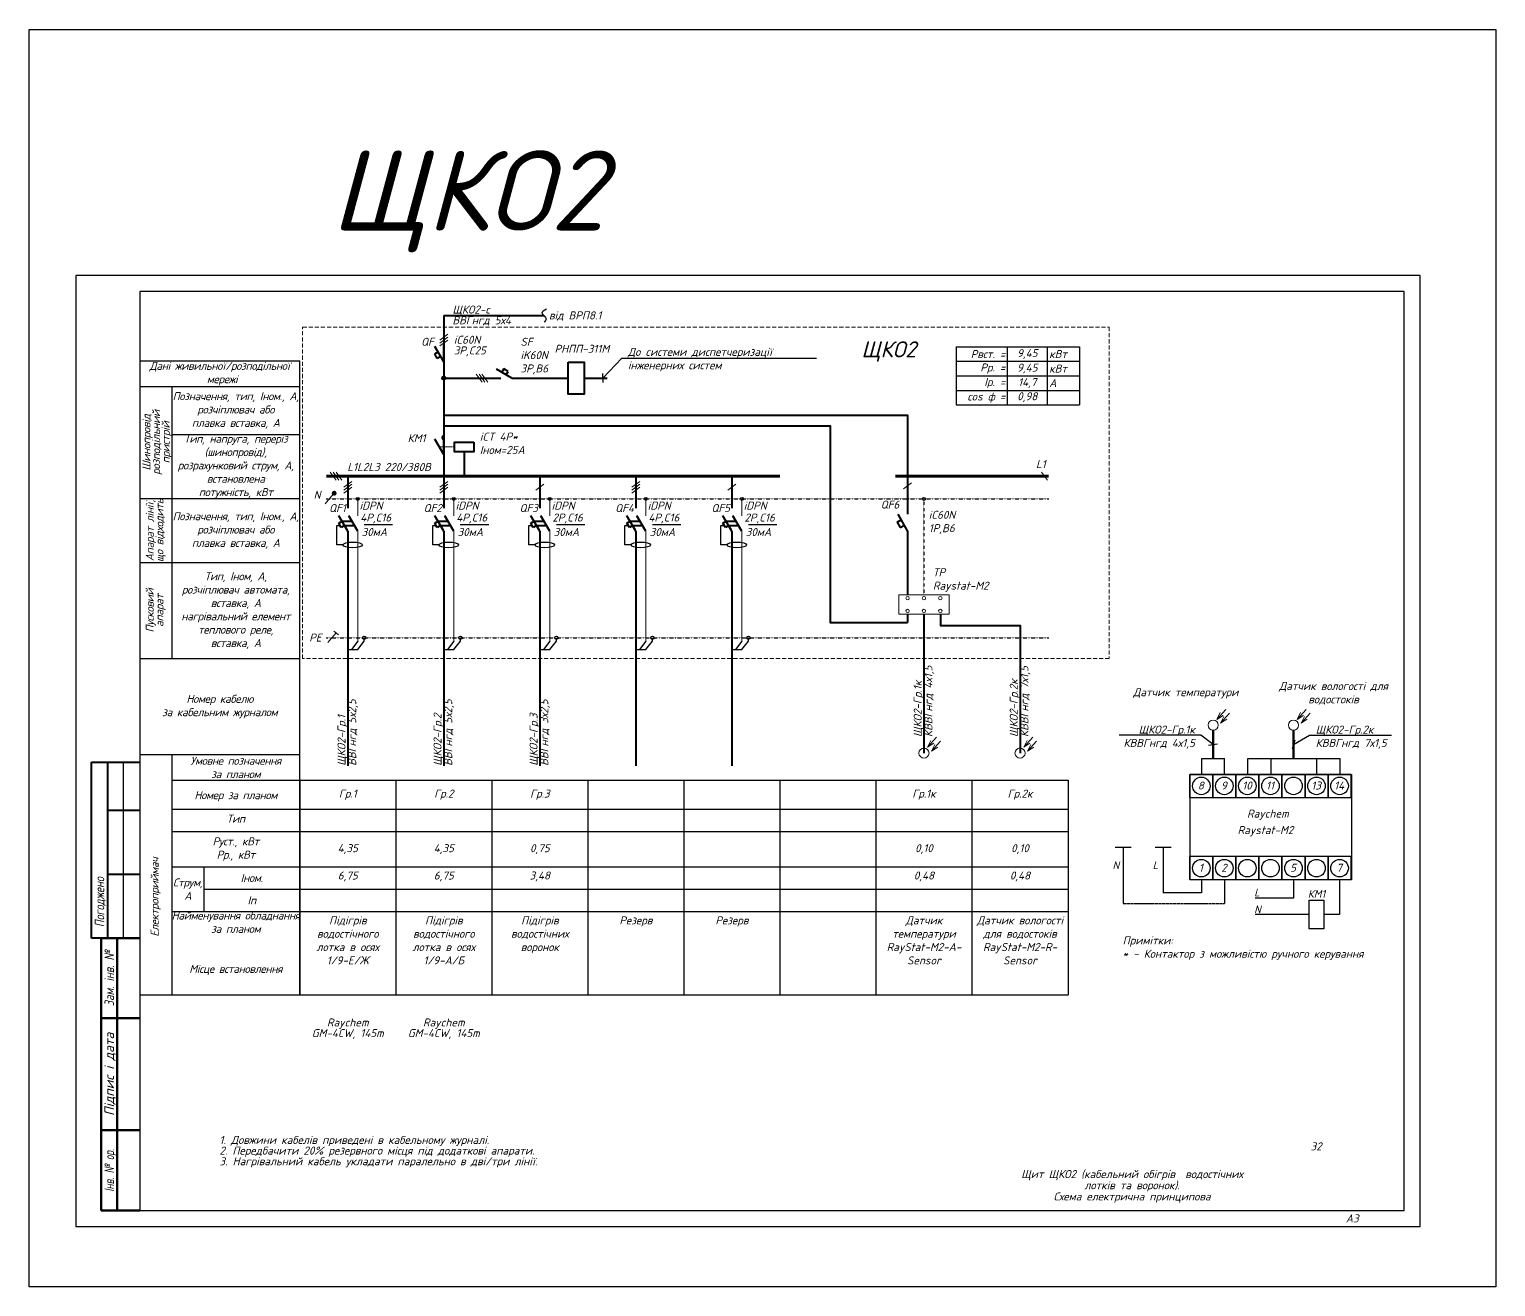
# Model space of a CAD drawing. Header units: millimetres. Extents: x -122434 to 1506205, y -201405 to 386015.
# Drawn here: x 71137 to 116944, y -199952 to -160683 of the extents above; entities that cross this region are included whole.
import ezdxf
from ezdxf import colors
from ezdxf.entities.mleader import LeaderData, LeaderLine
from ezdxf.enums import TextEntityAlignment as Align
from ezdxf.math import Vec2, Vec3

# ---------------------------------------------------------------- set-up
doc = ezdxf.new("R2010")
doc.units = ezdxf.units.MM
for name, pattern in [('DASHDOTX2', [2, 1, -0.5, 0, -0.5]), ('DASHED', [9.525, 6.35, -3.175]), ('DASHEDX2', [38.1, 25.4, -12.7])]:
    doc.linetypes.add(name, pattern=pattern)
doc.layers.get('Defpoints').update_dxf_attribs({"color": 4})
doc.layers.add('выноски', color=7, linetype='Continuous')
doc.layers.add('Схема', color=7, linetype='Continuous')
doc.layers.add('Рамка внешняя', color=4, linetype='Continuous', lineweight=30, plot=False)
doc.layers.add('ЭО-Схема', color=7, linetype='Continuous', lineweight=20)
doc.styles.add('GOST 2.304', font='isocpeui.ttf')
doc.styles.add('ICO', font='isocpeui.ttf')
doc.styles.add('ГОСТ 2.304', font='isocpeui.ttf')
doc.styles.add('СГЕНЕРИР_СТИЛЬ_7', font='isocpeui.ttf')

# ---------------------------------------------------------------- blocks, each defined once
blk = doc.blocks.new('*T154')
at = {"color": 0, "linetype": 'ByBlock', "lineweight": -2, "transparency": 16777216}
for p, q in [((0, 0), (24000, 0)), ((0, 0), (0, -6700)), ((3000, 0), (3000, -6700)), ((6000, 0), (6000, -6700)), ((9000, 0), (9000, -6700)), ((12000, 0), (12000, -6700)), ((15000, 0), (15000, -6700)), ((18000, 0), (18000, -6700)), ((21000, 0), (21000, -6700)), ((24000, 0), (24000, -6700)), ((0, -900), (24000, -900)), ((0, -1600), (24000, -1600)), ((0, -2700), (24000, -2700)), ((0, -3400), (24000, -3400)), ((0, -4100), (24000, -4100)), ((0, -6700), (24000, -6700))]:
    blk.add_line(p, q, dxfattribs=at)
at = {"color": 0, "transparency": 16777216, "char_height": 250, "width": 2700, "style": 'ГОСТ 2.304'}
for s, insert, attachment_point in [('Гр.1', (1500, -450), 5), ('Гр.2', (4500, -450), 5), ('Гр.3', (7500, -450), 5), ('Гр.1к', (19500, -450), 5), ('Гр.2к', (22500, -450), 5), ('4,35', (1500, -2150), 5), ('4,35', (4500, -2150), 5), ('0,75', (7500, -2150), 5), ('0,10', (19500, -2150), 5), ('0,10', (22500, -2150), 5), ('6,75', (1500, -2850), 2), ('6,75', (4500, -2850), 2), ('3,48', (7500, -2850), 2), ('0,48', (19500, -2850), 2), ('0,48', (22500, -2850), 2), ('{\\C7;Підігрів водостічного лотка в осях 1/9-Е/Ж}', (1500, -4250), 2), ('{\\C7;Підігрів водостічного лотка в осях 1/9-А/Б}', (4500, -4250), 2), ('{\\C7;Підігрів водостічних воронок}', (7500, -4250), 2), ('Резерв', (10500, -4250), 2), ('Резерв', (13500, -4250), 2), ('Датчик температури RayStat-M2-A- Sensor', (19500, -4250), 2), ('Датчик вологості для водостоків RayStat-M2-R- Sensor', (22500, -4250), 2)]:
    blk.add_mtext(s, dxfattribs=dict(at, insert=insert, attachment_point=attachment_point))
blk = doc.blocks.new('111111111')
for p, q in [((-3.6, -3.6), (-3.6, 3.6)), ((-3.6, 3.6), (-3.6, -3.6)), ((-3.6, -3.6), (-3.6, 3.6)), ((-3.6, 3.6), (-3.6, -3.6)), ((-3.6, 3.6), (-3.6, -3.6)), ((3.6, 3.6), (-3.6, 3.6)), ((3.6, -3.6), (3.6, 3.6)), ((3.6, 3.6), (3.6, -3.6)), ((3.6, -3.6), (3.6, 3.6)), ((3.6, 3.6), (3.6, -3.6)), ((3.6, 3.6), (3.6, -3.6)), ((-3.6, -3.6), (3.6, -3.6)), ((-3.6, -3.6), (3.6, -3.6))]:
    blk.add_line(p, q)
blk.add_circle((0, 0), 2.74)
at = {"ltscale": 100, "style": 'ГОСТ 2.304'}
for tag, p in [('КЛЕММА', (1.2, 11.06)), ('ОБОЗНАЧЕНИЕ_ВХОДА/ВЫХОДА', (-0.23, 0.19))]:
    blk.add_attdef(tag, text='', height=2.5, dxfattribs=at).set_placement(p, align=Align.MIDDLE_CENTER)
blk = doc.blocks.new('*T155')
at = {"color": 0, "lineweight": -2, "transparency": 16777216}
for p, q in [((0, 0), (3860, 0)), ((0, 0), (0, -1813)), ((1600, 0), (1600, -1813)), ((2850, 0), (2850, -1813)), ((3860, 0), (3860, -1813)), ((0, -453), (3860, -453)), ((0, -907), (3860, -907)), ((0, -1360), (3860, -1360)), ((0, -1813), (3860, -1813))]:
    blk.add_line(p, q, dxfattribs=at)
at = {"color": 0, "transparency": 16777216, "char_height": 250, "style": 'ГОСТ 2.304'}
for s, insert, width, attachment_point in [('Рвст. =', (1540, -227), 1480, 6), ('9,45', (2225, -227), 1130, 5), ('кВт', (2910, -227), 890, 4), ('Рр. =', (1540, -680), 1480, 6), ('9,45', (2225, -680), 1130, 5), ('кВт', (2910, -680), 890, 4), ('Ір. =', (1540, -1133), 1480, 6), ('14,7', (2225, -1133), 1130, 5), ('А', (2910, -1133), 890, 4), ('сos ф =', (1540, -1587), 1480, 6), ('0,98', (2225, -1420), 1130, 2)]:
    blk.add_mtext(s, dxfattribs=dict(at, insert=insert, width=width, attachment_point=attachment_point))
blk = doc.blocks.new('_Oblique')
at = {"color": 0, "linetype": 'ByBlock', "lineweight": -2}
blk.add_line((-0.5, -0.5), (0.5, 0.5), dxfattribs=at)
blk = doc.blocks.new('*U163')
at = {"color": 0, "lineweight": 40}
for p, q in [((0, 0), (0, -1005)), ((0, -1720), (-280, -1240)), ((311, -1720), (31, -1240)), ((-284, -1468), (-180, -1408)), ((-204, -1607), (-284, -1468)), ((-100, -1547), (-204, -1607)), ((-181, -1409), (130, -1409)), ((-100, -1547), (210, -1547))]:
    blk.add_line(p, q, dxfattribs=at)
at = {"color": 0, "lineweight": 13}
for p, q in [((-124, -348), (124, -163)), ((-124, -441), (124, -256)), ((-124, -533), (124, -348))]:
    blk.add_line(p, q, dxfattribs=at)
at = {"color": 0, "lineweight": 9}
for p, q in [((311, -711), (311, -1240)), ((311, -2461), (311, -1720)), ((311, -2941), (311, -2461)), ((311, -5151), (311, -2941))]:
    blk.add_line(p, q, dxfattribs=at)
at = {"lineweight": 40}
for p, q in [((0, -1720), (0, -2226)), ((0, -2226), (0, -2941)), ((0, -2941), (0, -4529))]:
    blk.add_line(p, q, dxfattribs=at)
blk.add_line((516, -1512), (1402, -1512))
at = {"color": 0}
blk.add_lwpolyline([(-151, -2149), (-346, -2149), (-346, -1537), (-244, -1537)], dxfattribs=at)
blk.add_circle((311, -711), 46.3, dxfattribs=at)
blk.add_ellipse((153, -2149), major_axis=(-304, 0), ratio=0.29336, dxfattribs=at)
at = {"color": 0, "lineweight": 40}
blk.add_point((-37, -1659), dxfattribs=at)
at = {"style": 'ГОСТ 2.304'}
blk.add_attdef('QF', text='', height=250, dxfattribs=at).set_placement((-61, -997), align=Align.MIDDLE_RIGHT)
at = {"lineweight": 50, "style": 'ГОСТ 2.304'}
for tag, p in [('ТYPE', (369, -1046)), ('CURRENT', (391, -1419)), ('D_CURRENT', (432, -1871))]:
    blk.add_attdef(tag, p, '', height=250, dxfattribs=at)
blk = doc.blocks.new('*U159')
at = {"color": 0, "lineweight": 40}
for p, q in [((0, 0), (0, -1005)), ((0, -1720), (-280, -1240)), ((311, -1720), (31, -1240)), ((-284, -1468), (-180, -1408)), ((-204, -1607), (-284, -1468)), ((-100, -1547), (-204, -1607)), ((-181, -1409), (130, -1409)), ((-100, -1547), (210, -1547))]:
    blk.add_line(p, q, dxfattribs=at)
at = {"color": 0, "lineweight": 13}
blk.add_line((-124, -441), (124, -256), dxfattribs=at)
at = {"color": 0, "lineweight": 9}
for p, q in [((311, -711), (311, -1240)), ((311, -2461), (311, -1720)), ((311, -2941), (311, -2461)), ((311, -5151), (311, -2941))]:
    blk.add_line(p, q, dxfattribs=at)
at = {"lineweight": 40}
for p, q in [((0, -1720), (0, -2226)), ((0, -2226), (0, -2941)), ((0, -2941), (0, -4529))]:
    blk.add_line(p, q, dxfattribs=at)
blk.add_line((516, -1512), (1402, -1512))
at = {"color": 0}
blk.add_lwpolyline([(-151, -2149), (-346, -2149), (-346, -1537), (-244, -1537)], dxfattribs=at)
blk.add_circle((311, -711), 46.3, dxfattribs=at)
blk.add_ellipse((153, -2149), major_axis=(-304, 0), ratio=0.29336, dxfattribs=at)
at = {"color": 0, "lineweight": 40}
blk.add_point((-37, -1659), dxfattribs=at)
at = {"style": 'ГОСТ 2.304'}
blk.add_attdef('QF', text='', height=250, dxfattribs=at).set_placement((-61, -997), align=Align.MIDDLE_RIGHT)
at = {"lineweight": 50, "style": 'ГОСТ 2.304'}
for tag, p in [('ТYPE', (369, -1046)), ('CURRENT', (391, -1419)), ('D_CURRENT', (432, -1871))]:
    blk.add_attdef(tag, p, '', height=250, dxfattribs=at)
blk = doc.blocks.new('*U151')
at = {"lineweight": 40}
for p, q in [((4.94, 90), (4.94, 145)), ((4.94, 145), (19.94, 145)), ((9.94, 145), (9.94, 90)), ((9.94, 130), (19.94, 130)), ((9.94, 110), (19.94, 110)), ((19.94, 90), (4.94, 90))]:
    blk.add_line(p, q, dxfattribs=at)
at = {"lineweight": 25}
blk.add_line((14.94, 90), (14.94, 145), dxfattribs=at)
at = {"linetype": 'Continuous', "lineweight": 60}
for p, q in [((8, 5), (8, 90)), ((8, 90), (20, 90)), ((13, 5), (13, 90)), ((8, 65), (20, 65)), ((8, 30), (20, 30)), ((20, 5), (8, 5))]:
    blk.add_line(p, q, dxfattribs=at)
at = {"lineweight": 30, "ltscale": 100}
blk.add_lwpolyline([(20, 5), (415, 5), (415, 292), (20, 292)], close=True, dxfattribs=at)
at = {"layer": 'Рамка внешняя', "ltscale": 100}
blk.add_lwpolyline([(0, 0), (420, 0), (420, 297), (0, 297)], close=True, dxfattribs=at)
at = {"linetype": 'Continuous', "lineweight": 25, "style": 'СГЕНЕРИР_СТИЛЬ_7'}
for s, width, p in [('Погоджено', 0.8, (7.44, 101.27)), ('Зам. інв. №', 0.8, (10.5, 77.5)), ('Інв. № ор.', 0.7, (10.5, 17.5))]:
    blk.add_text(s, height=3, rotation=90, dxfattribs=dict(at, width=width)).set_placement(p, align=Align.MIDDLE_CENTER)
blk.add_text('Підпис і дата', height=3, rotation=90, dxfattribs=at).set_placement((10.5, 47.5), align=Align.MIDDLE_CENTER)
at = {"layer": 'Схема', "linetype": 'Continuous', "style": 'ГОСТ 2.304'}
blk.add_text('А3', height=2.5, dxfattribs=at).set_placement((396.77, 1.24))

msp = doc.modelspace()

# ---------------------------------------------------------------- hatches: boundary and pattern name
at = {"ltscale": 100, "true_color": 0xffffff}
h = msp.add_hatch(color=7, dxfattribs=at)
h.dxf.hatch_style = 1
h.paths.add_polyline_path([(84060, -171072), (84110, -171072), (84110, -170552), (84060, -170552)])
h = msp.add_hatch(color=7, dxfattribs=at)
h.dxf.hatch_style = 1
h.paths.add_polyline_path([(84060, -173965), (84110, -173965), (84110, -173485), (84060, -173485)])

# ---------------------------------------------------------------- linework, layer by layer
at = {"lineweight": 40}
for p, q in [((84085, -169622), (84085, -174637)), ((84085, -169622), (87206, -169622)), ((83801, -170820), (83905, -170760)), ((83881, -170959), (83801, -170820)), ((84085, -171072), (83805, -170592)), ((83985, -170899), (83881, -170959)), ((84085, -173965), (83805, -173485)), ((98574, -176343), (98274, -175824)), ((98244, -176072), (98374, -175997)), ((98244, -176072), (98344, -176245)), ((98344, -176245), (98474, -176170)), ((98574, -178948), (98574, -179204)), ((81085, -179166), (81085, -183686)), ((84085, -179166), (84085, -183686)), ((87085, -179166), (87085, -183686)), ((90085, -179166), (90085, -183686)), ((93085, -179166), (93085, -183686))]:
    msp.add_line(p, q, dxfattribs=at)
at = {"lineweight": 13}
for p, q in [((83960, -170388), (84209, -170203)), ((83960, -170480), (84209, -170294)), ((83960, -170571), (84209, -170386)), ((85279, -171698), (85094, -171449)), ((85371, -171698), (85186, -171449)), ((85463, -171698), (85278, -171449)), ((80719, -174761), (80534, -174513)), ((80811, -174761), (80626, -174513)), ((80903, -174761), (80718, -174513)), ((102942, -174761), (102756, -174513)), ((98449, -175029), (98698, -174844))]:
    msp.add_line(p, q, dxfattribs=at)
at = {"lineweight": 40, "ltscale": 100}
for p, q in [((86210, -171573), (85730, -171293)), ((85958, -171290), (85898, -171393)), ((86097, -171370), (85958, -171290)), ((86037, -171473), (86097, -171370))]:
    msp.add_line(p, q, dxfattribs=at)
at = {"linetype": 'DASHDOTX2'}
for p, q in [((80415, -175348), (102984, -175348)), ((80415, -179687), (102984, -179687))]:
    msp.add_line(p, q, dxfattribs=at)
at = {"linetype": 'DASHED', "ltscale": 0.001}
msp.add_line((99085, -175348), (99085, -178348), dxfattribs=at)
at = {"color": 0}
for p, q in [((81396, -179788), (81198, -180048)), ((81399, -180048), (81602, -179787)), ((81602, -179787), (81602, -179687)), ((84396, -179788), (84198, -180048)), ((84399, -180048), (84602, -179787)), ((84602, -179787), (84602, -179687)), ((87396, -179788), (87198, -180048)), ((87399, -180048), (87602, -179787)), ((87602, -179787), (87602, -179687)), ((90396, -179788), (90198, -180048)), ((90399, -180048), (90602, -179787)), ((90602, -179787), (90602, -179687)), ((93396, -179788), (93198, -180048)), ((93399, -180048), (93602, -179787)), ((93602, -179787), (93602, -179687)), ((81076, -180048), (81399, -180048)), ((84076, -180048), (84399, -180048)), ((87076, -180048), (87399, -180048)), ((90076, -180048), (90399, -180048)), ((93076, -180048), (93399, -180048))]:
    msp.add_line(p, q, dxfattribs=at)
msp.add_line((106557, -186224), (106557, -187647))
at = {"linetype": 'DASHEDX2'}
msp.add_line((105303, -187987), (108478, -187987), dxfattribs=at)
at = {"color": 3}
msp.add_lwpolyline([(71137, -160683), (116944, -160683), (116944, -199952), (71137, -199952)], close=True, dxfattribs=at)
at = {"lineweight": 40, "ltscale": 100}
msp.add_lwpolyline([(87966, -171082), (88466, -171082), (88466, -172082), (87966, -172082)], close=True, dxfattribs=at)
for points in [[(84085, -171573), (85866, -171573)], [(86210, -171573), (87966, -171573)], [(88466, -171573), (89186, -171573)]]:
    msp.add_lwpolyline(points, dxfattribs=at)
at = {"lineweight": 40}
for points in [[(84085, -172738), (98574, -172738), (98574, -175824)], [(84085, -173062), (96151, -173062), (96151, -179204), (98574, -179204)], [(84720, -173875), (84720, -174637)], [(98574, -176343), (98574, -178348)], [(99085, -178948), (99085, -183286)], [(99596, -178948), (99596, -179298), (102085, -179298), (102085, -183286)]]:
    msp.add_lwpolyline(points, dxfattribs=at)
msp.add_lwpolyline([(85020, -173575), (85020, -173875), (84420, -173875), (84420, -173575)], close=True, dxfattribs=at)
at = {"lineweight": 40, "const_width": 100}
for points in [[(80415, -174637), (94585, -174637)], [(98192, -174637), (102984, -174637)]]:
    msp.add_lwpolyline(points, dxfattribs=at)
at = {"lineweight": 20}
for points in [[(80634, -175198), (80378, -175498)], [(80723, -179536), (80466, -179836)], [(80719, -179533), (80800, -179597), (80645, -179476)]]:
    msp.add_lwpolyline(points, dxfattribs=at)
at = {"lineweight": 9, "const_width": 75}
msp.add_lwpolyline([(80623, -175170, 1), (80698, -175170, 1)], format="xyb", close=True, dxfattribs=at)
at = {"lineweight": 100}
for points in [[(108118, -182572), (108118, -183459)], [(110628, -182572), (110628, -183459)]]:
    msp.add_lwpolyline(points, dxfattribs=at)
for points in [[(107758, -183459), (107758, -183959)], [(107758, -183459), (108478, -183459)], [(108478, -183959), (108478, -183459)], [(109198, -183959), (109198, -183459)], [(109198, -183459), (112078, -183459)], [(109918, -183459), (109918, -183959)], [(111358, -183959), (111358, -183459)], [(112078, -183459), (112078, -183959)], [(105053, -186224), (105553, -186224)], [(105303, -186224), (105303, -187987)], [(106307, -186224), (106807, -186224)], [(107758, -187247), (107758, -187647), (106557, -187647)], [(110628, -187247), (110628, -187822), (109427, -187822)], [(112068, -187240), (112068, -188328), (111573, -188328)], [(111123, -188328), (109427, -188328)]]:
    msp.add_lwpolyline(points)
for points in [[(107398, -183959), (112438, -183959), (112438, -187247), (107398, -187247)], [(111123, -187878), (111573, -187878), (111573, -188778), (111123, -188778)]]:
    msp.add_lwpolyline(points, close=True)
at = {"ltscale": 100}
msp.add_lwpolyline([(108478, -187247), (108478, -187987)], dxfattribs=at)
at = {"lineweight": 40, "ltscale": 100}
msp.add_circle((84085, -171573), 51.8, dxfattribs=at)
msp.add_circle((99085, -175348), 46.3)
at = {"color": 0}
for centre in [(81602, -179687), (84602, -179687), (87602, -179687), (90602, -179687), (93602, -179687)]:
    msp.add_circle(centre, 51.8, dxfattribs=at)
at = {"lineweight": 40}
msp.add_arc((84085, -173433), 51.8, 90, 270, dxfattribs=at)
at = {"layer": 'Defpoints', "ltscale": 100}
for points in [[(84060, -171072), (84110, -171072), (84110, -170552), (84060, -170552)], [(84060, -173965), (84110, -173965), (84110, -173485), (84060, -173485)]]:
    msp.add_lwpolyline(points, close=True, dxfattribs=at)
at = {"layer": 'Схема'}
for p, q in [((74585, -169779), (74585, -190979)), ((74585, -171036), (79585, -171036)), ((79585, -190838), (79585, -171036)), ((74585, -171836), (79585, -171836)), ((75585, -171836), (75585, -175336)), ((75585, -173336), (79585, -173336)), ((74585, -175336), (79585, -175336)), ((75585, -175336), (75585, -177336)), ((74585, -177336), (79585, -177336)), ((75585, -177336), (75585, -180336)), ((74585, -180336), (79585, -180336)), ((74585, -183336), (79585, -183336)), ((75585, -183336), (75585, -190838)), ((75585, -184136), (79585, -184136)), ((75585, -185036), (79585, -185036)), ((75585, -185736), (79585, -185736)), ((75585, -186836), (79585, -186836)), ((76585, -186836), (76585, -188236)), ((76585, -187536), (79585, -187536)), ((75585, -188236), (79585, -188236)), ((74585, -190838), (79585, -190838))]:
    msp.add_line(p, q, dxfattribs=at)
at = {"layer": 'Схема', "linetype": 'DASHED', "lineweight": 18, "ltscale": 20}
msp.add_lwpolyline([(79675, -169982), (104875, -169982), (104875, -180336), (79675, -180336)], close=True, dxfattribs=at)
at = {"layer": 'Схема', "linetype": 'DASHED', "lineweight": 18, "ltscale": 4}
msp.add_lwpolyline([(83945, -173725), (84420, -173725)], dxfattribs=at)
at = {"layer": 'Схема'}
msp.add_spline([(87296, -169423), (87152, -169546), (87280, -169726), (87216, -169833)], degree=3, dxfattribs=at)
at = {"layer": 'ЭО-Схема', "ltscale": 0.15}
for p, q in [((108514, -181922), (108233, -182233)), ((108233, -182233), (108337, -182024)), ((108233, -182233), (108430, -182108)), ((108634, -182045), (108353, -182356)), ((108353, -182356), (108457, -182148)), ((108353, -182356), (108550, -182232)), ((111024, -181922), (110743, -182233)), ((110743, -182233), (110847, -182024)), ((110743, -182233), (110940, -182108)), ((111144, -182045), (110863, -182356)), ((110863, -182356), (110967, -182148)), ((110863, -182356), (111060, -182232)), ((99481, -182794), (99200, -183105)), ((99200, -183105), (99304, -182896)), ((99200, -183105), (99396, -182980)), ((99601, -182917), (99320, -183228)), ((99320, -183228), (99424, -183020)), ((99320, -183228), (99516, -183104)), ((102481, -182794), (102200, -183105)), ((102200, -183105), (102304, -182896)), ((102200, -183105), (102396, -182980)), ((102601, -182917), (102320, -183228)), ((102320, -183228), (102424, -183020)), ((102320, -183228), (102516, -183104))]:
    msp.add_line(p, q, dxfattribs=at)
msp.add_lwpolyline([(98302, -178348), (99867, -178348), (99867, -178948), (98302, -178948)], close=True, dxfattribs=at)
for centre, radius in [((98574, -178448), 52.2), ((99085, -178448), 52.2), ((99596, -178448), 52.2), ((98574, -178847), 52.2), ((99085, -178847), 52.2), ((99596, -178847), 52.2), ((108118, -182414), 158), ((110628, -182414), 158), ((99085, -183286), 158), ((102085, -183286), 158)]:
    msp.add_circle(centre, radius, dxfattribs=at)

# ---------------------------------------------------------------- block references
at = {"xscale": 100, "yscale": 100, "zscale": 100}
for name, p in [('*U151', (72585, -198069)), ('111111111', (110628, -184312)), ('111111111', (109188, -186880)), ('111111111', (109908, -186880)), ('111111111', (111348, -186880))]:
    msp.add_blockref(name, p, dxfattribs=at)
for name, p in [('*T155', (100087, -170598)), ('*T154', (79585, -184136))]:
    msp.add_blockref(name, p)
at = {"lineweight": 50}
for name, p, values in [('*U163', (81085, -174637), {'QF': 'QF1', 'ТYPE': 'iDPN', 'CURRENT': '4P,C16', 'D_CURRENT': '30мА'}), ('*U163', (84085, -174637), {'QF': 'QF2', 'ТYPE': 'iDPN', 'CURRENT': '4P,C16', 'D_CURRENT': '30мА'}), ('*U159', (87085, -174637), {'QF': 'QF3', 'ТYPE': 'iDPN', 'CURRENT': '2P,C16', 'D_CURRENT': '30мА'}), ('*U163', (90085, -174637), {'QF': 'QF4', 'ТYPE': 'iDPN', 'CURRENT': '4P,C16', 'D_CURRENT': '30мА'}), ('*U159', (93085, -174637), {'QF': 'QF5', 'ТYPE': 'iDPN', 'CURRENT': '2P,C16', 'D_CURRENT': '30мА'})]:
    msp.add_blockref(name, p, dxfattribs=at).add_auto_attribs(values)
ref = msp.add_blockref('111111111', (107748, -184312), dxfattribs=dict(xscale=100, yscale=100, zscale=100))
ref.add_attrib('ОБОЗНАЧЕНИЕ_ВХОДА/ВЫХОДА', '8', dxfattribs={"ltscale": 100, "height": 250, "style": 'ГОСТ 2.304'}).set_placement((107735, -184300), align=Align.MIDDLE_CENTER)
ref = msp.add_blockref('111111111', (108468, -184312), dxfattribs=dict(xscale=100, yscale=100, zscale=100))
ref.add_attrib('ОБОЗНАЧЕНИЕ_ВХОДА/ВЫХОДА', '9', dxfattribs={"ltscale": 100, "height": 250, "style": 'ГОСТ 2.304'}).set_placement((108455, -184300), align=Align.MIDDLE_CENTER)
ref = msp.add_blockref('111111111', (109188, -184312), dxfattribs=dict(xscale=100, yscale=100, zscale=100))
ref.add_attrib('ОБОЗНАЧЕНИЕ_ВХОДА/ВЫХОДА', '10', dxfattribs={"ltscale": 100, "height": 250, "style": 'ГОСТ 2.304'}).set_placement((109175, -184300), align=Align.MIDDLE_CENTER)
ref = msp.add_blockref('111111111', (109908, -184312), dxfattribs=dict(xscale=100, yscale=100, zscale=100))
ref.add_attrib('ОБОЗНАЧЕНИЕ_ВХОДА/ВЫХОДА', '11', dxfattribs={"ltscale": 100, "height": 250, "style": 'ГОСТ 2.304'}).set_placement((109895, -184300), align=Align.MIDDLE_CENTER)
ref = msp.add_blockref('111111111', (111348, -184312), dxfattribs=dict(xscale=100, yscale=100, zscale=100))
ref.add_attrib('ОБОЗНАЧЕНИЕ_ВХОДА/ВЫХОДА', '13', dxfattribs={"ltscale": 100, "height": 250, "style": 'ГОСТ 2.304'}).set_placement((111335, -184300), align=Align.MIDDLE_CENTER)
ref = msp.add_blockref('111111111', (112068, -184312), dxfattribs=dict(xscale=100, yscale=100, zscale=100))
ref.add_attrib('ОБОЗНАЧЕНИЕ_ВХОДА/ВЫХОДА', '14', dxfattribs={"ltscale": 100, "height": 250, "style": 'ГОСТ 2.304'}).set_placement((112055, -184300), align=Align.MIDDLE_CENTER)
ref = msp.add_blockref('111111111', (107748, -186880), dxfattribs=dict(xscale=100, yscale=100, zscale=100))
ref.add_attrib('ОБОЗНАЧЕНИЕ_ВХОДА/ВЫХОДА', '1', dxfattribs={"ltscale": 100, "height": 250, "style": 'ГОСТ 2.304'}).set_placement((107735, -186868), align=Align.MIDDLE_CENTER)
ref = msp.add_blockref('111111111', (108468, -186880), dxfattribs=dict(xscale=100, yscale=100, zscale=100))
ref.add_attrib('ОБОЗНАЧЕНИЕ_ВХОДА/ВЫХОДА', '2', dxfattribs={"ltscale": 100, "height": 250, "style": 'ГОСТ 2.304'}).set_placement((108455, -186868), align=Align.MIDDLE_CENTER)
ref = msp.add_blockref('111111111', (110628, -186880), dxfattribs=dict(xscale=100, yscale=100, zscale=100))
ref.add_attrib('ОБОЗНАЧЕНИЕ_ВХОДА/ВЫХОДА', '5', dxfattribs={"ltscale": 100, "height": 250, "style": 'ГОСТ 2.304'}).set_placement((110615, -186868), align=Align.MIDDLE_CENTER)
ref = msp.add_blockref('111111111', (112068, -186880), dxfattribs=dict(xscale=100, yscale=100, zscale=100))
ref.add_attrib('ОБОЗНАЧЕНИЕ_ВХОДА/ВЫХОДА', '7', dxfattribs={"ltscale": 100, "height": 250, "style": 'ГОСТ 2.304'}).set_placement((112055, -186868), align=Align.MIDDLE_CENTER)

# ---------------------------------------------------------------- texts
at = {"color": 3, "lineweight": 40, "style": 'GOST 2.304'}
msp.add_text('ЩКО2', height=2500, dxfattribs=at).set_placement((80550, -166967, 0))
at = {"lineweight": 40, "style": 'GOST 2.304'}
for s, p in [('від ВРП8.1', (87370, -169742)), ('QF', (83376, -170565)), ('PHПП-311М', (87546, -170786)), ('QF6', (97733, -175651))]:
    msp.add_text(s, height=250, dxfattribs=at).set_placement(p)
at = {"color": 0, "lineweight": 40, "style": 'GOST 2.304'}
msp.add_text('ЩКО2', height=500, dxfattribs=at).set_placement((97128, -170927))
at = {"lineweight": 9, "style": 'GOST 2.304'}
msp.add_text('L1L2L3 220/380В', height=250, dxfattribs=at).set_placement((82375, -174352), align=Align.MIDDLE_CENTER)
at = {"lineweight": 9, "style": 'ICO'}
for s, height, p in [('L1', 250, (102583, -174387)), ('N', 250, (80019, -175345)), ('PE', 250, (79880, -179805)), ('N', 243, (104974, -186912)), ('L', 243, (106227, -186912)), ('L', 243, (109401, -187759)), ('N', 243, (109399, -188289))]:
    msp.add_text(s, height=height, dxfattribs=at).set_placement(p)
at = {"style": 'GOST 2.304'}
for s, p in [('Raychem', (109177, -185302)), ('Raystat-M2', (108883, -185816))]:
    msp.add_text(s, height=250, dxfattribs=at).set_placement(p)
at = {"lineweight": 9, "style": 'ICO'}
msp.add_text('КМ1', height=243.1, dxfattribs=at).set_placement((111348, -187878), align=Align.BOTTOM_CENTER)
at = {"linetype": 'Continuous', "insert": (84354, -169622), "char_height": 250, "width": 4000, "attachment_point": 4, "line_spacing_factor": 0.8, "style": 'ГОСТ 2.304'}
msp.add_mtext('{\\C7;ЩКО2-c\\PВВГнгд 5х4}', dxfattribs=at)
at = {"lineweight": 15, "insert": (86481, -170316, 0), "char_height": 250, "width": 1265.99, "attachment_point": 1, "style": 'ГОСТ 2.304'}
msp.add_mtext('{\\C7;SF\\PiK60N\\P3P,B6}', dxfattribs=at)
at = {"color": 7, "linetype": 'Continuous', "char_height": 250, "width": 4000, "attachment_point": 4, "rotation": 90, "line_spacing_factor": 0.8, "style": 'ГОСТ 2.304'}
for s, insert in [('\\pt1250,3000;{\\C256;ЩКО2-Гр.1к\\P\\pt3000;КВВГнгд 4х1,5}', (99085, -182786)), ('\\pt1250,3000;{\\C256;ЩКО2-Гр.2к\\P\\pt3000;КВВГнгд 7х1,5}', (102085, -182786)), ('\\pt3000;{\\C256;ЩКО2-Гр.1\\PВВГнгд 5х2,5}', (81085, -183686)), ('\\pt3000;{\\C256;ЩКО2-Гр.2\\PВВГнгд 5х2,5}', (84085, -183686)), ('\\pt3000;{\\C256;ЩКО2-Гр.3\\PВВГнгд 3х2,5}', (87085, -183686))]:
    msp.add_mtext(s, dxfattribs=dict(at, insert=insert))
at = {"linetype": 'Continuous', "insert": (105290, -189380), "char_height": 250, "width": 10855.97, "attachment_point": 4, "style": 'ГОСТ 2.304'}
msp.add_mtext('Примітки:\\P* - Контактор з можливістю ручного керування', dxfattribs=at)
at = {"lineweight": 15, "insert": (77078, -195244), "char_height": 250, "width": 11139.68, "attachment_point": 1, "line_spacing_factor": 0.8, "style": 'ГОСТ 2.304'}
msp.add_mtext('{\\C7;1. Довжини кабелів приведені в кабельному журналі}.\\P{\\C7;2. Передбачити 20% резервного місця під додаткові апарати.\\P3. Нагрівальний кабель укладати паралельно в дві/три лінії.}', dxfattribs=at)
at = {"linetype": 'Continuous', "lineweight": 25, "char_height": 250, "attachment_point": 5, "line_spacing_factor": 0.84, "style": 'GOST 2.304'}
for s, insert, width in [('{\\C7;32}', (111335, -195569), 1500), ('{\\C7;Щит ЩКО2 (\\C0;кабельний обігрів  водостічних лотків та воронок\\C7;). \\PСхема електрична принципова }', (105585, -196819), 7000)]:
    msp.add_mtext(s, dxfattribs=dict(at, insert=insert, width=width))
at = {"layer": 'Defpoints', "linetype": 'Continuous', "char_height": 250, "width": 2474.84, "attachment_point": 2, "line_spacing_factor": 0.8, "style": 'ГОСТ 2.304'}
for insert in [(81085, -191574), (84085, -191574)]:
    msp.add_mtext('{\\C7;Raychem GM-4CW, 145m}', dxfattribs=dict(at, insert=insert))
at = {"layer": 'Схема', "linetype": 'Continuous', "insert": (84398, -170573), "char_height": 250, "width": 1300.54, "attachment_point": 4, "line_spacing_factor": 0.8, "style": 'ГОСТ 2.304'}
msp.add_mtext('iC60N\\P3P,C25', dxfattribs=at)
at = {"layer": 'Схема', "linetype": 'Continuous', "char_height": 250, "style": 'ГОСТ 2.304'}
for s, insert, width, attachment_point in [('{\\T0.95;Дані живильної/розподільної\\P мережі}', (77085, -171436), 5000, 5), ('{\\T0.95;Позначення, тип, Iном., А, розчіплювач або \\Pплавка вставка, А}', (77585, -172586), 4000, 5), ('{\\T0.95;Тип, напруга, переріз (шинопровід), розрахунковий струм, А, встановлена \\Pпотужність, кВт}', (77585, -174336), 4000, 5), ('КМ1', (82953, -173452), 787.2, 4), ('iCT 4P*\\PIном=25А', (85210, -173612), 4875.26, 4), ('{\\T0.95;Позначення, тип, Iном., А, розчіплювач або \\Pплавка вставка, А}', (77585, -176336), 4000, 5), ('iC60N\\P1P,B6', (99234, -176083), 1071.32, 4), ('{\\T0.95;Тип, Iном, А,\\Pрозчіплювач автомата,\\Pвставка, А\\Pнагрівальний елемент теплового реле,\\Pвставка, А}', (77585, -178836), 4000, 5), ('ТР\\PRaystat-M2', (99363, -177887), 1315.04, 4), ('Датчик температури', (107262, -181420), 3972.67, 5), ('Датчик вологості для водостоків', (111879, -181420), 3972.67, 5), ('{\\T0.95;Номер кабелю \\Pза кабельним журналом}', (77085, -181836), 5000, 5), ('{\\T0.95;Умовне позначення \\Pза планом}', (77585, -183736), 4000, 5), ('{\\T0.95;Номер за планом}', (77585, -184636), 4000, 5), ('{\\T0.95;Тип}', (77585, -185336), 4000, 5), ('{\\T0.95;Руст., кВт\\PРр., кВт}', (77585, -186286), 4000, 5), ('{\\T0.95;Струм, А}', (76085, -187536), 1000, 5), ('{\\T0.95;Iном.}', (78085, -187186), 3000, 5), ('{\\T0.95;Iп}', (78085, -187886), 3000, 5), ('{\\T0.95;Найменування обладнання за планом\\P\\P\\PМісце встановлення}', (77585, -188236), 4000, 2)]:
    msp.add_mtext(s, dxfattribs=dict(at, insert=insert, width=width, attachment_point=attachment_point))
at = {"layer": 'Схема', "linetype": 'Continuous', "char_height": 250, "attachment_point": 5, "rotation": 90, "line_spacing_factor": 0.72, "style": 'ГОСТ 2.304'}
for s, insert, width in [('{\\T0.95;Шинопровід\\Pрозподільний \\Pпристрій}', (75130, -173586), 3500), ('{\\T0.95;Апарат лінії, що відходить}', (75085, -176336), 2000), ('{\\T0.95;Пусковий \\Pапарат}', (75085, -178836), 3000), ('{\\T0.95;Електроприймач}', (75085, -187786), 8900)]:
    msp.add_mtext(s, dxfattribs=dict(at, insert=insert, width=width))

# ---------------------------------------------------------------- leaders
at = {"layer": 'выноски', "ltscale": 100}
ml = msp.add_multileader_mtext('Standard', dxfattribs=at)
ml.set_content('До cистеми диспетчеризації інженерних систем', color=256, style='ГОСТ 2.304')
ml.set_leader_properties()
ml.set_arrow_properties(name='OBLIQUE')
ml.build(insert=Vec2(0, 0))
ml.multileader.update_dxf_attribs({"text_left_attachment_type": 6, "text_right_attachment_type": 6, "arrow_head_size": 200})
ctx = ml.context
ctx.base_point, ctx.char_height, ctx.arrow_head_size, ctx.plane_origin = Vec3(89834, -170958), 250, 200, Vec3(96321, -171366)
ctx.left_attachment, ctx.right_attachment = 6, 6
notes = []
notes.append((ctx, [(0, (1, 1, 0), (89646, -170958), (1, 0), 188, [(0, [(89048, -171573)], 0, [])])]))
ctx.mtext.insert, ctx.mtext.width, ctx.mtext.flow_direction = Vec3(89836, -170633), 5828.98, 5
ml = msp.add_multileader_mtext('Standard', dxfattribs=at)
ml.set_content('\\pxt5,12;ЩКО2-Гр.1к\\P\\ptz;КВВГнгд 4х1,5', color=256, style='ГОСТ 2.304')
ml.set_leader_properties()
ml.set_arrow_properties(name='OBLIQUE')
ml.build(insert=Vec2(0, 0))
ml.multileader.update_dxf_attribs({"text_left_attachment_type": 6, "text_right_attachment_type": 6, "arrow_head_size": 200})
ctx = ml.context
ctx.base_point, ctx.char_height, ctx.arrow_head_size, ctx.plane_origin = Vec3(105242, -182728), 250, 200, Vec3(109325, -183136)
ctx.left_attachment, ctx.right_attachment, ctx.text_align_type = 6, 6, 2
notes.append((ctx, [(1, (1, 1, 0), (107737, -182728), (-1, 0), 188, [(0, [(108118, -183015)], 0, [])])]))
ctx.mtext.insert, ctx.mtext.alignment, ctx.mtext.flow_direction = Vec3(107547, -182428), 3, 5
ml = msp.add_multileader_mtext('Standard', dxfattribs=at)
ml.set_content('\\pxt5,12;ЩКО2-Гр.2к\\P\\ptz;КВВГнгд 7х1,5', color=256, style='ГОСТ 2.304')
ml.set_leader_properties()
ml.set_arrow_properties(name='OBLIQUE')
ml.build(insert=Vec2(0, 0))
ml.multileader.update_dxf_attribs({"text_left_attachment_type": 6, "text_right_attachment_type": 6, "arrow_head_size": 200})
ctx = ml.context
ctx.base_point, ctx.char_height, ctx.arrow_head_size, ctx.plane_origin = Vec3(111319, -182728), 250, 200, Vec3(111834, -183136)
ctx.left_attachment, ctx.right_attachment = 6, 6
notes.append((ctx, [(0, (1, 1, 0), (111132, -182728), (1, 0), 188, [(0, [(110628, -183015)], 0, [])])]))
ctx.mtext.insert, ctx.mtext.flow_direction = Vec3(111321, -182428), 5
for ctx, leaders in notes:
    for number, flags, end, landing, length, lines in leaders:
        leader = LeaderData()
        leader.index, (leader.has_last_leader_line, leader.has_dogleg_vector, leader.attachment_direction) = number, flags
        leader.last_leader_point, leader.dogleg_vector, leader.dogleg_length = Vec3(end), Vec3(landing), length
        for number, points, colour, breaks in lines:
            line = LeaderLine()
            line.index, line.vertices, line.color, line.breaks = number, Vec3.list(points), colors.encode_raw_color(colour), breaks
            leader.lines.append(line)
        ctx.leaders.append(leader)

doc.saveas('drawing.dxf')
